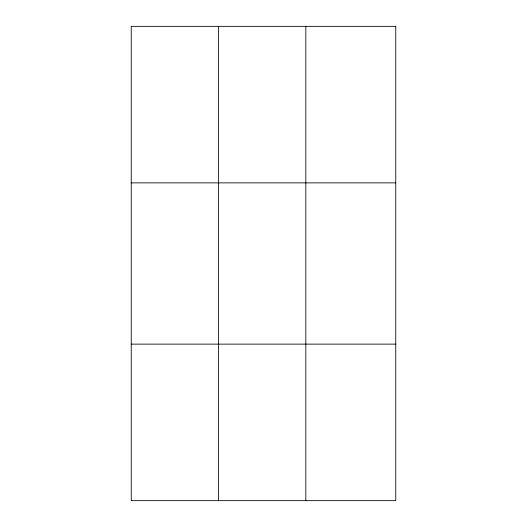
<?xml version="1.0" encoding="UTF-8"?>
<svg xmlns="http://www.w3.org/2000/svg" width="527" height="527" viewBox="0 0 527 527"><rect width="100%" height="100%" fill="white"/><g stroke="black" fill="none" stroke-linecap="round" stroke-linejoin="round"><path stroke-width="0.79" d="M218.534 26.35L218.534 500.65M305.825 26.35L305.825 500.65M131.243 182.869L395.757 182.869M131.243 344.131L395.757 344.131M395.757 26.35L395.757 500.65L131.243 500.65L131.243 26.35L395.757 26.35"/></g></svg>
